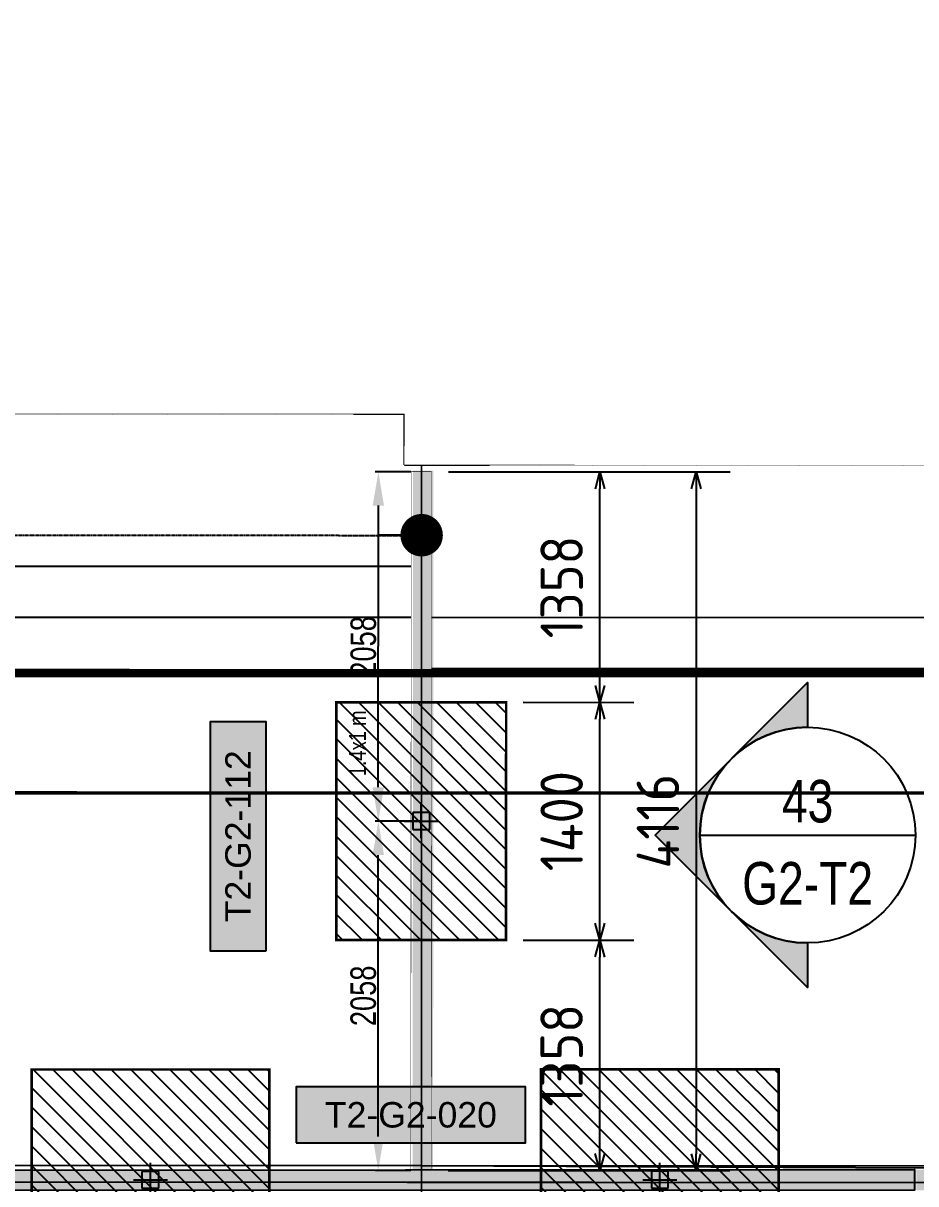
# Model space of a CAD drawing. Header units: centimetres. Extents: x -6122352 to 6876996, y -1694241 to 2592194.
# Drawn here: x 119840 to 125097, y -42178 to -35343 of the extents above; entities that cross this region are included whole.
import ezdxf
from ezdxf.enums import TextEntityAlignment as Align
from ezdxf.xclip import XClip

# ---------------------------------------------------------------- set-up
doc = ezdxf.new("R2010")
doc.units = ezdxf.units.CM
doc.header["$MEASUREMENT"] = 0
doc.header["$XCLIPFRAME"] = 2
doc.header["$PDMODE"] = 66
doc.header["$PDSIZE"] = 100
for name, pattern in [('CENTER', [2, 1.25, -0.25, 0.25, -0.25]), ('DASHED2', [0.375, 0.25, -0.125]), ('XR-AR-END-SETTING OUT PLAN$0$23261-XR-AR-SI-GF$0$HIDDEN', [0.375, 0.25, -0.125])]:
    doc.linetypes.add(name, pattern=pattern)
doc.layers.get('Defpoints').update_dxf_attribs({"color": 255, "linetype": 'CENTER'})
for name, color, linetype in [('00-MI-DIM', 7, 'Continuous'), ('23585-XR-AR-BOUNDARY WALLS AND SETBACKS$0$setback', 7, 'XR-AR-END-SETTING OUT PLAN$0$23261-XR-AR-SI-GF$0$HIDDEN'), ('@MI-FOOTINGS', 7, 'Continuous'), ('@MI-MEP', 7, 'Continuous'), ('@MI-REF LAYER', 7, 'Continuous'), ('@MI-TYPE-02', 6, 'Continuous'), ('B_TH_4', 7, 'Continuous'), ('PANEL-TAGS', 7, 'Continuous'), ('XR-AR-END-SETTING OUT PLAN$0$23585-XR-AR-END-GROUND FLOOR$0$A-Flor-Strs', 1, 'Continuous'), ('XR-AR-MID-SETTING OUT FOR MASTER$0$23585-XR-AR-MID-GROUND FLOOR$0$A-Flor-Strs', 1, 'Continuous'), ('XR-AR-MID-SETTING OUT FOR MASTER$0$23585-XR-AR-MID-GROUND FLOOR$0$GS-HATCH-FLOOR TILE', 251, 'Continuous')]:
    doc.layers.add(name, color=color, linetype=linetype)
doc.layers.add('08-Compound Wall-2', color=6, linetype='Continuous', lineweight=25, true_color=0xff00ff)
doc.layers.add('23585-XR-AR-DAMAC PLOT LIMITS$0$1-End units', color=7, linetype='Continuous', lineweight=5, true_color=0xf8991e)
for name, color, linetype, lineweight in [('23585-XR-AR-DAMAC PLOT LIMITS$0$1-Mid units', 41, 'Continuous', 5), ('@ Foundations', 4, 'DASHED2', 50), ('A-ANNO-TEXT', 3, 'Continuous', 25), ('XR-AR-END-SETTING OUT PLAN$0$23585-XR-AR-END-GROUND FLOOR$0$A-GLAZ-SILL', 8, 'Continuous', 5), ('XR-AR-END-SETTING OUT PLAN$0$23585-XR-AR-END-GROUND FLOOR$0$A-GLAZ-WNDO', 232, 'Continuous', 9), ('XR-AR-END-SETTING OUT PLAN$0$23585-XR-AR-END-GROUND FLOOR$0$A-WALL', 7, 'Continuous', 30), ('XR-AR-END-SETTING OUT PLAN$0$23585-XR-AR-END-GROUND FLOOR$0$S-COLS', 51, 'Continuous', 40), ('XR-AR-END-SETTING OUT PLAN$0$23585-XR-AR-END-GROUND FLOOR$0$S-COLS-PATT', 8, 'Continuous', 5), ('XR-AR-MID-SETTING OUT FOR MASTER$0$23585-XR-AR-MID-GROUND FLOOR$0$$A-GLAZ-WNDO', 232, 'Continuous', 9), ('XR-AR-MID-SETTING OUT FOR MASTER$0$23585-XR-AR-MID-GROUND FLOOR$0$A-GLAZ-SILL', 8, 'Continuous', 5), ('XR-AR-MID-SETTING OUT FOR MASTER$0$23585-XR-AR-MID-GROUND FLOOR$0$A-GLAZ-WNDO', 232, 'Continuous', 9), ('XR-AR-MID-SETTING OUT FOR MASTER$0$23585-XR-AR-MID-GROUND FLOOR$0$A-WALL', 7, 'Continuous', 30), ('XR-AR-MID-SETTING OUT FOR MASTER$0$23585-XR-AR-MID-GROUND FLOOR$0$S-COLS', 51, 'Continuous', 40)]:
    doc.layers.add(name, color=color, linetype=linetype, lineweight=lineweight)
doc.styles.add('Arial Narrow', font='ARIALN.TTF', dxfattribs={"width": 0.95, "height": 500})
doc.styles.add('JWC 1.50MM', font='GOTHIC.TTF', dxfattribs={"width": 0.8, "height": 1.5})
doc.styles.add('PANELTAG_STYLE', font='arial.ttf')
doc.styles.add('Schueco-BEMSTIL', font='isocpeur.ttf', dxfattribs={"width": 0.9})
doc.dimstyles.new('JWC - 1.5', dxfattribs={"dimtxt": 1.5, "dimasz": 2, "dimexe": 0.18, "dimexo": 0.06, "dimgap": 0.09, "dimtad": 1, "dimtoh": 1, "dimdec": 0, "dimzin": 0, "dimdsep": 46, "dimtxsty": 'JWC 1.50MM', "dimcen": 0.09, "dimclrd": 1, "dimclre": 1, "dimclrt": 2, "dimadec": 0, "dimazin": 0, "dimtfac": 1, "dimtdec": 0, "dimtofl": 0, "dimtmove": 0, "dimatfit": 3, "dimfxl": 30, "dimtolj": 1, "dimtzin": 0, "dimarcsym": 0})
doc.dimstyles.new('MI- JWC-TXT-2.5 MM', dxfattribs={"dimscale": 1.5, "dimtxt": 2.5, "dimasz": 1, "dimexe": 2, "dimexo": 1, "dimgap": 1, "dimtad": 1, "dimdec": 0, "dimdsep": 46, "dimtxsty": 'Schueco-BEMSTIL', "dimblk": 'OPEN30', "dimcen": 0, "dimdle": 2, "dimclrd": 140, "dimclre": 8, "dimclrt": 40, "dimadec": 0, "dimazin": 2, "dimtfac": 1, "dimtdec": 0, "dimtix": 1, "dimtmove": 2, "dimatfit": 3, "dimldrblk": 'OPEN', "dimfxl": 2, "dimlwd": -1, "dimlwe": -1, "dimarcsym": 0})
pattern_1 = [(45, (0, 0), (-57.45242597140699, 57.45242597140699), [])]

# ---------------------------------------------------------------- blocks, each defined once
blk = doc.blocks.new('23585-XR-AR-BOUNDARY WALLS AND SETBACKS')
at = {"layer": '08-Compound Wall-2'}
blk.add_lwpolyline([(496465.304265361, 2768950.314838669), (496482.9255285829, 2768934.168785633), (496489.0395714305, 2768940.84125811), (496493.0929700581, 2768945.265056611), (496497.1463700577, 2768949.688856612), (496501.1997700583, 2768954.112656611), (496505.2531700579, 2768958.536456612), (496511.2982549883, 2768965.13399356), (496493.6763889136, 2768981.279238157)], dxfattribs=at)
at = {"layer": '23585-XR-AR-BOUNDARY WALLS AND SETBACKS$0$setback', "ltscale": 40, "const_width": 0.05}
blk.add_lwpolyline([(496482.7465575228, 2768938.266069014), (496468.3693618508, 2768951.439640108), (496472.5242740114, 2768955.974177996), (496476.5774013817, 2768960.39789873), (496480.6310491082, 2768964.821550814), (496484.6844491076, 2768969.245350815), (496488.7378421992, 2768973.669143274), (496492.8907719729, 2768978.201506046), (496507.268439416, 2768965.02861297), (496503.11500178, 2768960.495598367), (496499.0616017811, 2768956.071798366), (496495.0082017799, 2768951.647998367), (496490.9548017806, 2768947.224198367), (496486.9014429426, 2768942.800443289)], close=True, dxfattribs=at)
blk = doc.blocks.new('A$C9d9485f6')
at = {"layer": 'A-ANNO-TEXT', "rotation": 312.4881850805905}
blk.add_blockref('23585-XR-AR-BOUNDARY WALLS AND SETBACKS', (-2377088.534775567, -1504219.252137818), dxfattribs=at)
blk = doc.blocks.new('23585-XR-AR-DAMAC PLOT LIMITS')
at = {"layer": '23585-XR-AR-DAMAC PLOT LIMITS$0$1-End units', "color": 251, "true_color": 0x636466}
for points in [[(496511.5071, 2768965.2139), (496505.3268999998, 2768958.468900001), (496487.6319000004, 2768974.682499999), (496493.8114999998, 2768981.4267)], [(496529.2017000001, 2768948.999299999), (496523.0220999997, 2768942.255100001), (496505.3268999998, 2768958.468900001), (496511.5071, 2768965.2139)]]:
    blk.add_lwpolyline(points, close=True, dxfattribs=at)
at = {"layer": '23585-XR-AR-DAMAC PLOT LIMITS$0$1-Mid units', "color": 251, "true_color": 0x636466}
for points in [[(496501.2735000001, 2768954.0451), (496483.5784999998, 2768970.2587), (496487.6319000004, 2768974.682499999), (496505.3268999998, 2768958.468900001)], [(496501.2735000001, 2768954.0451), (496505.3268999998, 2768958.468900001), (496523.0220999997, 2768942.255100001), (496518.9687000001, 2768937.8313)]]:
    blk.add_lwpolyline(points, close=True, dxfattribs=at)
blk = doc.blocks.new('A$Cf093b529')
at = {"layer": 'A-ANNO-TEXT'}
blk.add_blockref('23585-XR-AR-DAMAC PLOT LIMITS', (-495391.9901121984, -2768603.441896566), dxfattribs=at)
blk = doc.blocks.new('XR-AR-END-SETTING OUT PLAN$0$23585-XR-AR-END-GROUND FLOOR$0$A$C75a8815d')
at = {"layer": 'XR-AR-END-SETTING OUT PLAN$0$23585-XR-AR-END-GROUND FLOOR$0$S-COLS', "color": 252, "lineweight": 30}
blk.add_lwpolyline([(6049.830236434937, 13227.55946516991), (6049.830236434937, 12227.55946421623), (6249.830236196518, 12227.55946421623), (6249.830236434937, 13227.55946469307)], close=True, dxfattribs=at)
blk = doc.blocks.new('XR-AR-END-SETTING OUT PLAN')
at = {"layer": 'XR-AR-END-SETTING OUT PLAN$0$23585-XR-AR-END-GROUND FLOOR$0$A-Flor-Strs', "color": 8}
for points in [[(3000.084657981992, 19773.27214288712), (3000.084658399224, 20973.27214384079), (9090.020709103266, 20973.16710468142)], [(3300.084657981992, 19773.27214288712), (3300.084658041596, 20673.27217292786), (9090.0155365165, 20673.27206735766)]]:
    blk.add_lwpolyline(points, dxfattribs=at)
at = {"layer": 'XR-AR-END-SETTING OUT PLAN$0$23585-XR-AR-END-GROUND FLOOR$0$A-GLAZ-SILL', "color": 252}
blk.add_line((3550.084660366178, 19523.35189294815), (8750.084660485387, 19523.35189342499), dxfattribs=at)
at = {"layer": 'XR-AR-END-SETTING OUT PLAN$0$23585-XR-AR-END-GROUND FLOOR$0$A-GLAZ-WNDO', "color": 252}
for p, q in [((6150.084660366178, 19773.35189342499), (8750.084660246968, 19773.35189294815)), ((7410.084660485387, 19623.35189294815), (7410.084660306573, 19773.35189294815)), ((7460.084660425782, 19773.35189247131), (7460.084660127759, 19623.35189342499)), ((8700.084660306573, 19623.35189294815), (8700.084660485387, 19773.35189342499)), ((8750.084660246968, 19773.35189294815), (8750.084660485387, 19523.35189342499)), ((8750.084660127759, 19623.35189294815), (6150.084660485387, 19623.35189294815))]:
    blk.add_line(p, q, dxfattribs=at)
blk.add_lwpolyline([(7460.084660306573, 19723.35189294815), (8700.084660604596, 19723.35189294815)], dxfattribs=at)
for points in [[(6230.084660366178, 19563.35189390182), (7440.084660246968, 19563.35189294815), (7440.084660246968, 19613.35189199448), (6230.084660485387, 19613.35189342499)], [(7520.084660544991, 19563.35189199448), (7440.084660246968, 19563.35189294815), (7440.084660246968, 19613.35189199448), (7520.084660485387, 19613.35189294815)]]:
    blk.add_lwpolyline(points, close=True, dxfattribs=at)
at = {"layer": 'XR-AR-END-SETTING OUT PLAN$0$23585-XR-AR-END-GROUND FLOOR$0$A-WALL', "color": 8}
for points in [[(9250.08550722897, 19773.2721414566), (8750.084660485387, 19773.35278987885), (8750.084660306573, 19523.27034950256), (9250.027719274163, 19523.38991355896)], [(9250.102083459496, 6650.001490592957), (9050.100989297032, 6650.001235485077), (9050.10098965466, 8750.000639915466), (6850.11106570065, 8750.002635478973), (6850.111066058278, 8700.0026679039), (6750.111065879464, 8700.002668380737), (6750.111065879464, 8750.000871658325), (6650.111065939069, 8750.000871658325), (6650.111065283418, 8850.002022743225), (6950.111065164208, 8850.002250671387), (6950.111065879464, 8899.99970960617), (7050.111065879464, 8899.99970817566), (7050.11106570065, 8850.002797603607), (9050.099628582597, 8850.000640392303), (9050.10098899901, 10349.9981546402), (7050.11106581986, 10349.99975156784), (7050.111065998673, 9799.999710083008), (6950.11106570065, 9799.999708652496), (6950.112433806062, 10550.00580835342), (7050.108891561627, 10550.00580835342), (7050.104876235127, 10449.99988079071), (9050.099116638303, 10449.9981546402), (9049.948119357228, 19523.36598014832), (9249.950268521905, 19523.36597967148)]]:
    blk.add_lwpolyline(points, close=True, dxfattribs=at)
at = {"layer": 'XR-AR-END-SETTING OUT PLAN$0$23585-XR-AR-END-GROUND FLOOR$0$S-COLS-PATT', "color": 8}
blk.add_blockref('XR-AR-END-SETTING OUT PLAN$0$23585-XR-AR-END-GROUND FLOOR$0$A$C75a8815d', (3000.129344239831, 5499.998310089111), dxfattribs=at)
blk = doc.blocks.new('END UNIT')
at = {"xscale": 0.001, "yscale": 0.001, "zscale": 0.001}
blk.add_blockref('XR-AR-END-SETTING OUT PLAN', (-9.150201729830158, 0), dxfattribs=at)
blk = doc.blocks.new('XR-AR-MID-SETTING OUT FOR MASTER$0$23585-XR-AR-MID-GROUND FLOOR$0$945-4P-1-101-GROUND FLOOR PLAN$0$XR-MIDDLE-GROUND FLOOR PLAN$0$A$C446944C1')
at = {"layer": 'XR-AR-MID-SETTING OUT FOR MASTER$0$23585-XR-AR-MID-GROUND FLOOR$0$A-GLAZ-SILL', "color": 252}
blk.add_line((-2.733431756496429e-07, -4.737777635455132e-05), (5.199999726377428, -4.737754352390766e-05), dxfattribs=at)
for points in [[(2.208076124545187, -0.02284434624016285), (2.208076124545187, -0.1242443462833762), (2.093846930889413, -0.07354434626176953), (2.208076124545187, -0.02284434624016285)], [(2.991923328721896, -0.02284434624016285), (2.991923328721896, -0.1242443462833762), (3.106152522144839, -0.07354434579610825), (2.991923328721896, -0.02284434624016285)]]:
    blk.add_lwpolyline(points, dxfattribs=at)
at = {"layer": 'XR-AR-MID-SETTING OUT FOR MASTER$0$23585-XR-AR-MID-GROUND FLOOR$0$A-GLAZ-WNDO', "color": 252}
for p, q in [((5.199999726610258, 0.2499526219908148), (-2.735760062932968e-07, 0.2499526222236454)), ((-2.735760062932968e-07, 0.2499526222236454), (-2.733431756496429e-07, -4.737777635455132e-05)), ((0.04999972670339048, 0.0999526223167777), (0.04999972647055984, 0.2499526219908148)), ((1.284999726805836, 0.2499526222236454), (1.284999726805836, 0.09995262185111642)), ((1.334999726619571, 0.09995262208394706), (1.334999726619571, 0.2499526222236454)), ((3.864999726880342, 0.0999526223167777), (3.864999726880342, 0.2499526224564761)), ((3.914999726694077, 0.2499526222236454), (3.914999726694077, 0.09995262185111642)), ((5.149999726563692, 0.09995262254960835), (5.149999726796523, 0.2499526222236454)), ((5.199999726610258, 0.2499526219908148), (5.199999726377428, -4.737754352390766e-05)), ((-2.733431756496429e-07, 0.09995262208394706), (2.599999726517126, 0.09995262185111642)), ((5.199999726610258, 0.0999526223167777), (2.599999726517126, 0.09995262185111642))]:
    blk.add_line(p, q, dxfattribs=at)
for points in [[(1.284999726805836, 0.1999526221770793), (0.04999972647055984, 0.1999526226427406)], [(3.914999726694077, 0.1999526221770793), (5.149999726796523, 0.1999526219442487)]]:
    blk.add_lwpolyline(points, dxfattribs=at)
for points in [[(1.224999726749957, 0.03995262226089835), (1.304999726824462, 0.03995262226089835), (1.304999726824462, 0.08995262207463384), (1.224999726517126, 0.08995262230746448)], [(2.51999972644262, 0.03995262226089835), (1.304999726824462, 0.03995262226089835), (1.304999726824462, 0.08995262207463384), (2.519999726675451, 0.08995262207463384)], [(2.599999726517126, 0.03995262226089835), (2.51999972644262, 0.03995262226089835), (2.519999726675451, 0.08995262207463384), (2.599999726517126, 0.08995262254029512)], [(2.599999726517126, 0.03995262226089835), (2.679999726591632, 0.03995262202806771), (2.679999726591632, 0.08995262254029512), (2.599999726517126, 0.08995262254029512)], [(2.679999726591632, 0.03995262202806771), (3.89499972644262, 0.039952622493729), (3.894999726675451, 0.08995262207463384), (2.679999726591632, 0.08995262254029512)], [(3.974999726749957, 0.039952622493729), (3.89499972644262, 0.039952622493729), (3.894999726675451, 0.08995262207463384), (3.974999726749957, 0.08995262230746448)]]:
    blk.add_lwpolyline(points, close=True, dxfattribs=at)
blk = doc.blocks.new('XR-AR-MID-SETTING OUT FOR MASTER$0$23585-XR-AR-MID-GROUND FLOOR$0$A$C08698786')
at = {"layer": 'XR-AR-MID-SETTING OUT FOR MASTER$0$23585-XR-AR-MID-GROUND FLOOR$0$S-COLS', "color": 252, "lineweight": 30}
blk.add_lwpolyline([(-100.1414103507996, 18727.55777406693), (-100.141410112381, 17727.55777406693), (99.85858964920044, 17727.55777430534), (99.85858988761902, 18727.55777430534)], close=True, dxfattribs=at)
blk = doc.blocks.new('XR-AR-MID-SETTING OUT FOR MASTER')
at = {"layer": 'XR-AR-MID-SETTING OUT FOR MASTER$0$23585-XR-AR-MID-GROUND FLOOR$0$A-Flor-Strs', "color": 8}
for p, q in [((60.05534254956096, 20672.92354680672), (5940.045863168596, 20672.65234583314)), ((60.04151019822535, 20372.92400187173), (5940.031380742199, 20372.65280095958))]:
    blk.add_line(p, q, dxfattribs=at)
at = {"layer": 'XR-AR-MID-SETTING OUT FOR MASTER$0$23585-XR-AR-MID-GROUND FLOOR$0$A-WALL', "color": 8}
for points in [[(99.99999931454659, 19472.65428209305), (-99.99999925494194, 19472.65428256989), (-99.998236566782, 5500.00000667572), (100.0017631351948, 5500.000006198883), (99.9995484650135, 8850.141927242279), (1100.048611491919, 8850.10940027237), (1100.048611015081, 8950.109399795532), (100.03925588727, 8950.072475910187), (100.0088088810444, 10949.9982419014), (2099.951952844858, 10949.99824142456), (2099.998660355806, 9950.143901348114), (2199.988806992769, 9950.143900871277), (2200.057162195444, 11149.97698402405), (2100.075846284628, 11149.97698354721), (2100.039519578218, 11049.97698402405), (100.0088088810444, 11049.99824142456)], [(100.0000008046627, 19472.65428304672), (400.0004432499409, 19472.65428209305), (400.0004433095455, 19222.70159435272), (99.99999997019768, 19222.70159482956)]]:
    blk.add_lwpolyline(points, close=True, dxfattribs=at)
at = {"layer": 'XR-AR-MID-SETTING OUT FOR MASTER$0$23585-XR-AR-MID-GROUND FLOOR$0$$A-GLAZ-WNDO', "color": 8, "xscale": -1000, "yscale": 1000, "zscale": 1000}
blk.add_blockref('XR-AR-MID-SETTING OUT FOR MASTER$0$23585-XR-AR-MID-GROUND FLOOR$0$945-4P-1-101-GROUND FLOOR PLAN$0$XR-MIDDLE-GROUND FLOOR PLAN$0$A$C446944C1', (5600.000170022249, 19222.70166015625), dxfattribs=at)
at = {"layer": 'XR-AR-MID-SETTING OUT FOR MASTER$0$23585-XR-AR-MID-GROUND FLOOR$0$GS-HATCH-FLOOR TILE', "color": 8}
blk.add_blockref('XR-AR-MID-SETTING OUT FOR MASTER$0$23585-XR-AR-MID-GROUND FLOOR$0$A$C08698786', (-1.490116119384766e-07, 0), dxfattribs=at)
blk = doc.blocks.new('MID UNIT')
at = {"xscale": 0.001, "yscale": 0.001, "zscale": 0.001}
blk.add_blockref('XR-AR-MID-SETTING OUT FOR MASTER', (0, 0), dxfattribs=at)
blk = doc.blocks.new('TH_4')
blk.add_blockref('END UNIT', (495802.3053798428, 2769130.514097063))
blk.add_blockref('MID UNIT', (495802.3053798428, 2769130.514097063))
blk = doc.blocks.new('A$C780da55d')
at = {"layer": 'B_TH_4', "xscale": 1.000039159572381, "yscale": 1.000039159572381, "zscale": 1.000039159572381}
blk.add_blockref('TH_4', (-495814.0704651335, -2769239.302089663), dxfattribs=at)
blk = doc.blocks.new('23585-XR-AR-MALDIVE-2$0$TH_4')
blk.add_blockref('A$C780da55d', (495794.655359471, 2769130.864096801))
at = {"layer": '@ Foundations', "linetype": 'DASHED2', "ltscale": 0.25}
blk.add_lwpolyline([(495800.9554292943, 2769144.30675929), (495803.6554292943, 2769144.30675929), (495803.6554292943, 2769149.65675929), (495800.9554292943, 2769149.65675929)], close=True, dxfattribs=at)
blk = doc.blocks.new('A$Ca180d4cc')
at = {"color": 1, "true_color": 0xeb0000, "const_width": 0.01}
blk.add_lwpolyline([(33.14810496848077, 0.0001849504187703133), (27.14823525026441, -2.328306436538696e-10), (21.14824276231229, 0.0002450824249535799), (15.14823792874813, 0.0002075904048979282), (9.148233095183969, 0.0001700997818261385), (0.001010030508041382, 0.0001753086689859629), (0, 23.9999491032213), (9.14821824291721, 24.00004197121598), (15.14822307694703, 24.00007946440019), (21.14822790957987, 24.00011695502326), (27.1482327436097, 24.00015444657765), (33.14823757577688, 24.00019193859771), (42.29828637372702, 24.00006328010932), (42.2983012245968, 0.0001914068125188351)], close=True, dxfattribs=at)
blk = doc.blocks.new('A$Cab812dd2')
at = {"color": 1, "true_color": 0xeb0000, "const_width": 0.009999999999999998}
blk.add_lwpolyline([(33.1545027284883, 0.006143894279375672), (27.15449800388888, 0.004998242482542992), (21.15450557274744, 0.00413516815751791), (15.15450084907934, 0.002989516826346517), (9.154496124945581, 0.001843866892158985), (0.004435167647898197, 2.328306436538696e-10), (-4.656612873077393e-10, 24.00015403702855), (9.150048665236682, 24.00171532877721), (15.15005338797346, 24.0028609787114), (21.15005811303854, 24.00400663050823), (27.15006283624098, 24.00515227951109), (33.15006756037474, 24.0062979310751), (42.29828563099727, 24.00808041240089), (42.30172563716769, 0.007828111294656992)], close=True, dxfattribs=at)
blk = doc.blocks.new('_Dot')
at = {"color": 0, "linetype": 'ByBlock', "lineweight": -2}
blk.add_line((-0.5, 0), (-1, 0), dxfattribs=at)
at = {"color": 0, "linetype": 'ByBlock', "const_width": 0.5}
blk.add_lwpolyline([(-0.25, 0, 1), (0.25, 0, 1)], format="xyb", close=True, dxfattribs=at)
blk = doc.blocks.new('A$C2baae4c6')
at = {"color": 1, "true_color": 0xeb0000, "const_width": 0.01}
blk.add_lwpolyline([(33.14810496842256, 1.311443219427019), (27.14823525008978, 1.311258269008249), (21.14824276213767, 1.311503351666033), (15.14823792834068, 1.311465859413147), (9.148233095358592, 1.311428369022906), (0.00101003039162606, 1.311433577910066), (0, 25.31120737222955), (9.148218243033625, 25.31130024045706), (15.14822307694703, 25.31133773364127), (21.14822790940525, 25.31137522403151), (27.14823274326045, 25.31141271581873), (33.14823757571867, 25.31145020760596), (42.2982863735524, 25.31132154911757), (42.29830122442218, 1.311449675820768)], close=True, dxfattribs=at)
blk = doc.blocks.new('A$C26b54db7')
at = {"color": 1, "true_color": 0xeb0000, "const_width": 0.01}
blk.add_lwpolyline([(33.1545027284883, 1.062951190397143), (27.15449800435454, 1.061805538833141), (21.1545055732131, 1.060942464508116), (15.15450084907934, 1.059796812944114), (9.154496125411242, 1.058651163242757), (0.004435167647898197, 1.056807296350598), (0, 25.05696133337915), (9.150048665236682, 25.05852262489498), (15.15005338843912, 25.05966827506199), (21.15005811303854, 25.060813926626), (27.15006283670664, 25.06195957586169), (33.1500675608404, 25.06310522742569), (42.29828563099727, 25.06488770851865), (42.30172563763335, 1.064635407645255)], close=True, dxfattribs=at)
blk = doc.blocks.new('_Open30')
at = {"color": 0, "linetype": 'ByBlock', "lineweight": -2}
for p, q in [((-1, 0.26794919), (0, 0)), ((0, 0), (-1, -0.26794919)), ((0, 0), (-1, 0))]:
    blk.add_line(p, q, dxfattribs=at)
blk = doc.blocks.new('*D3409')
at = {"layer": '@MI-TYPE-02', "color": 8, "transparency": 16777216}
for p, q in [((-4206.745267043531, -18260.01674968513), (-4206.745267043531, -19919.53124598656)), ((-90.25976862668333, -18260.90718814806), (-90.25976862668304, -19919.53124598656))]:
    blk.add_line(p, q, dxfattribs=at)
at = {"layer": '@MI-TYPE-02', "color": 140, "transparency": 16777216}
blk.add_line((-190.2597686266831, -19719.53124598656), (-4106.745267043531, -19719.53124598656), dxfattribs=at)
at = {"layer": 'Defpoints', "color": 0, "transparency": 16777216}
for p in [(-4206.74526704353, -18160.01674968514), (-90.25976862668175, -18160.90718814806), (-4206.745267043529, -19719.53124598656)]:
    blk.add_point(p, dxfattribs=at)
at = {"layer": '@MI-TYPE-02', "color": 140, "transparency": 16777216, "xscale": 100, "yscale": 100, "zscale": 100, "rotation": 180}
blk.add_blockref('_Open30', (-4206.745267043531, -19719.53124598656), dxfattribs=at)
at = {"layer": '@MI-TYPE-02', "color": 140, "transparency": 16777216, "xscale": 100, "yscale": 100, "zscale": 100}
blk.add_blockref('_Open30', (-90.25976862668307, -19719.53124598656), dxfattribs=at)
at = {"layer": '@MI-TYPE-02', "color": 40, "transparency": 16777216, "insert": (-2148.502517835107, -19494.53124598656), "char_height": 250, "attachment_point": 5, "style": 'Schueco-BEMSTIL'}
blk.add_mtext('4116', dxfattribs=at)
blk = doc.blocks.new('_Open')
at = {"color": 0, "linetype": 'ByBlock', "lineweight": -2}
for p, q in [((-1, 0.1666666666666667), (0, 0)), ((-1, -0.1666666666666667), (0, 0)), ((0, 0), (-1, 0))]:
    blk.add_line(p, q, dxfattribs=at)
blk = doc.blocks.new('T2-SINGLE FOOTING')
at = {"layer": '@MI-FOOTINGS', "transparency": 33554679}
h = blk.add_hatch(dxfattribs=at)
h.set_pattern_fill('ANSI31', color=8, scale=650)
h.set_pattern_definition(pattern_1)
h.paths.add_polyline_path([(-700, 500), (700, 500), (700, -500), (-700, -500)])
at = {"layer": '@MI-FOOTINGS', "color": 62, "const_width": 15}
blk.add_lwpolyline([(-700, 500), (700, 500), (700, -500), (-700, -500)], close=True, dxfattribs=at)
at = {"layer": '@MI-FOOTINGS', "color": 30}
blk.add_point((0, 0), dxfattribs=at)
at = {"color": 94, "insert": (264.757293574512, 425.4484028802568), "char_height": 100, "attachment_point": 1, "style": 'Arial Narrow'}
blk.add_mtext_dynamic_manual_height_columns('1.4x1 m', width=1894.42419414164, gutter_width=2500, heights=[0], dxfattribs=at)
blk = doc.blocks.new('*D4837')
at = {"color": 1, "lineweight": -2, "transparency": 16777216}
for p, q in [((-4206.723705746613, -18039.86939169489), (-4206.723705746613, -17829.78497184658)), ((-2148.491908493981, -18094.46196985458), (-2148.491908493981, -17829.78497184658)), ((-4006.723705746613, -17847.78497184658), (-2348.491908493981, -17847.78497184658))]:
    blk.add_line(p, q, dxfattribs=at)
at = {"color": 1, "transparency": 16777216}
for points in [[(-4006.723705746613, -17814.45163851324), (-4006.723705746613, -17881.11830517991), (-4206.723705746613, -17847.78497184658)], [(-2348.491908493981, -17814.45163851324), (-2348.491908493981, -17881.11830517991), (-2148.491908493981, -17847.78497184658)]]:
    blk.add_solid(points, dxfattribs=at)
at = {"layer": 'Defpoints', "color": 0, "transparency": 16777216}
for p in [(-2148.491908493981, -17847.78497184658), (-4206.723705746613, -18045.86939169489), (-2148.491908493981, -18100.46196985458)]:
    blk.add_point(p, dxfattribs=at)
at = {"color": 2, "transparency": 16777216, "insert": (-3177.607807120297, -17760.01202827078), "char_height": 150, "attachment_point": 5, "style": 'JWC 1.50MM'}
blk.add_mtext('\\A1;2058', dxfattribs=at)
blk = doc.blocks.new('*D4839')
at = {"color": 1, "lineweight": -2, "transparency": 16777216}
for p, q in [((-2148.491908493981, -18094.46196985458), (-2148.491908493981, -17829.78497184658)), ((-90.2382082456617, -18038.9747497455), (-90.23820824566168, -17829.78497184658)), ((-1948.491908493981, -17847.78497184658), (-290.2382082456617, -17847.78497184658))]:
    blk.add_line(p, q, dxfattribs=at)
at = {"color": 1, "transparency": 16777216}
for points in [[(-1948.491908493981, -17814.45163851324), (-1948.491908493981, -17881.11830517991), (-2148.491908493981, -17847.78497184658)], [(-290.2382082456617, -17814.45163851324), (-290.2382082456617, -17881.11830517991), (-90.23820824566168, -17847.78497184658)]]:
    blk.add_solid(points, dxfattribs=at)
at = {"layer": 'Defpoints', "color": 0, "transparency": 16777216}
for p in [(-90.23820824566168, -17847.78497184658), (-90.2382082456617, -18044.9747497455), (-2148.491908493981, -18100.46196985458)]:
    blk.add_point(p, dxfattribs=at)
at = {"color": 2, "transparency": 16777216, "insert": (-1119.365058369821, -17760.01202827078), "char_height": 150, "attachment_point": 5, "style": 'JWC 1.50MM'}
blk.add_mtext('\\A1;2058', dxfattribs=at)
blk = doc.blocks.new('*D3553')
at = {"color": 8, "transparency": 16777216}
for p, q in [((-4206.74526704353, -18260.01674968514), (-4206.74526704353, -19352.87932174349)), ((-2848.491908493981, -18700.46196985458), (-2848.491908493981, -19352.87932174349))]:
    blk.add_line(p, q, dxfattribs=at)
at = {"color": 140, "transparency": 16777216}
blk.add_line((-4106.74526704353, -19152.87932174349), (-2948.491908493981, -19152.87932174349), dxfattribs=at)
at = {"layer": 'Defpoints', "color": 0, "transparency": 16777216}
for p in [(-4206.74526704353, -18160.01674968514), (-2848.491908493981, -18600.46196985458), (-2848.491908493981, -19152.87932174349)]:
    blk.add_point(p, dxfattribs=at)
at = {"color": 140, "transparency": 16777216, "xscale": 100, "yscale": 100, "zscale": 100, "rotation": 180}
blk.add_blockref('_Open30', (-4206.74526704353, -19152.87932174349), dxfattribs=at)
at = {"color": 140, "transparency": 16777216, "xscale": 100, "yscale": 100, "zscale": 100}
blk.add_blockref('_Open30', (-2848.491908493981, -19152.87932174349), dxfattribs=at)
at = {"color": 40, "transparency": 16777216, "insert": (-3527.618587768756, -18927.87932174349), "char_height": 250, "attachment_point": 5, "style": 'Schueco-BEMSTIL'}
blk.add_mtext('1358', dxfattribs=at)
blk = doc.blocks.new('*D3554')
at = {"color": 8, "transparency": 16777216}
for p, q in [((-2848.491908493981, -18700.46196985458), (-2848.491908493981, -19352.87932174349)), ((-1448.491908493981, -18700.46196985458), (-1448.491908493981, -19352.87932174349))]:
    blk.add_line(p, q, dxfattribs=at)
at = {"color": 140, "transparency": 16777216}
blk.add_line((-2748.491908493981, -19152.87932174349), (-1548.491908493981, -19152.87932174349), dxfattribs=at)
at = {"layer": 'Defpoints', "color": 0, "transparency": 16777216}
for p in [(-2848.491908493981, -18600.46196985458), (-1448.491908493981, -18600.46196985458), (-1448.491908493981, -19152.87932174349)]:
    blk.add_point(p, dxfattribs=at)
at = {"color": 140, "transparency": 16777216, "xscale": 100, "yscale": 100, "zscale": 100, "rotation": 180}
blk.add_blockref('_Open30', (-2848.491908493981, -19152.87932174349), dxfattribs=at)
at = {"color": 140, "transparency": 16777216, "xscale": 100, "yscale": 100, "zscale": 100}
blk.add_blockref('_Open30', (-1448.491908493981, -19152.87932174349), dxfattribs=at)
at = {"color": 40, "transparency": 16777216, "insert": (-2148.491908493981, -18927.87932174349), "char_height": 250, "attachment_point": 5, "style": 'Schueco-BEMSTIL'}
blk.add_mtext('1400', dxfattribs=at)
blk = doc.blocks.new('*D3555')
at = {"color": 8, "transparency": 16777216}
for p, q in [((-90.25976862665266, -18260.907188148), (-90.25976862665273, -19352.8793217435)), ((-1448.491908493981, -18700.46196985458), (-1448.491908493981, -19352.8793217435))]:
    blk.add_line(p, q, dxfattribs=at)
at = {"color": 140, "transparency": 16777216}
blk.add_line((-1348.491908493981, -19152.8793217435), (-190.2597686266527, -19152.8793217435), dxfattribs=at)
at = {"layer": 'Defpoints', "color": 0, "transparency": 16777216}
for p in [(-90.25976862665266, -18160.907188148), (-1448.491908493981, -18600.46196985458), (-90.25976862665271, -19152.8793217435)]:
    blk.add_point(p, dxfattribs=at)
at = {"color": 140, "transparency": 16777216, "xscale": 100, "yscale": 100, "zscale": 100, "rotation": 180}
blk.add_blockref('_Open30', (-1448.491908493981, -19152.8793217435), dxfattribs=at)
at = {"color": 140, "transparency": 16777216, "xscale": 100, "yscale": 100, "zscale": 100}
blk.add_blockref('_Open30', (-90.25976862665271, -19152.8793217435), dxfattribs=at)
at = {"color": 40, "transparency": 16777216, "insert": (-769.3758385603169, -18927.8793217435), "char_height": 250, "attachment_point": 5, "style": 'Schueco-BEMSTIL'}
blk.add_mtext('1358', dxfattribs=at)
blk = doc.blocks.new('T2-FOOTING PLAN')
at = {"layer": '@MI-FOOTINGS', "transparency": 33554679}
h = blk.add_hatch(dxfattribs=at)
h.set_pattern_fill('ANSI31', color=8, scale=650)
h.set_pattern_definition(pattern_1)
h.paths.add_polyline_path([(-700, 650), (700, 650), (700, -650), (-700, -650)])
at = {"layer": '@MI-FOOTINGS', "color": 160, "true_color": 0x3340f0, "const_width": 15}
blk.add_lwpolyline([(-700, 650), (700, 650), (700, -650), (-700, -650)], close=True, dxfattribs=at)
at = {"layer": '@MI-FOOTINGS', "color": 30}
blk.add_point((0, 0), dxfattribs=at)
blk = doc.blocks.new('G6-T2-REAR-RIGHT END')
at = {"layer": '@MI-TYPE-02'}
h = blk.add_hatch(color=256, dxfattribs=at)
h.dxf.hatch_style = 1
h.paths.add_polyline_path([(-42165.20322779473, 51.31790563929826), (-36165.26883805217, 53.52173404814675), (-36164.79980276595, -66.47734930645674), (-42164.73419250851, -68.68117771530524)])
h.paths.add_polyline_path([(-36155.27285284246, 52.39341225381941), (-30155.33846309991, 54.5972406626679), (-30154.86942781368, -65.4018426919356), (-36154.80381755624, -67.6056711007841)])
h.paths.add_polyline_path([(-30145.34286372142, 53.5676308167167), (-24145.40847397898, 55.77145922509953), (-24144.93943869264, -64.2276241290383), (-30144.8738284352, -66.4314525378868)])
h.paths.add_polyline_path([(-24135.41248876916, 54.64313743077219), (-18135.47809902672, 56.84696583962068), (-18135.00906374038, -63.15211751451716), (-24134.94345348293, -65.35594592336565)])
h.paths.add_polyline_path([(-18125.4829011769, 55.92008403828368), (-12125.54851143435, 58.12391244713217), (-12125.07947614801, -61.87517090747133), (-18125.01386589068, -64.07899931631982)])
h.paths.add_polyline_path([(-12115.5537454345, 57.30751616088673), (-6115.619355691946, 59.51134456973523), (-6115.150320405606, -60.48773878440261), (-12115.08471014828, -62.6915671932511)])
h.paths.add_polyline_path([(-6105.623370482237, 58.38302277540788), (-0.2345176431117579, 59.99954167706892), (0.2345176431117579, -59.99954167706892), (-6105.154335196014, -61.61606057872996)])
blk.add_lwpolyline([(-12115.5537454345, 57.30751616088673), (-6115.619355691946, 59.51134456973523), (-6115.150320405606, -60.48773878440261), (-12115.08471014828, -62.6915671932511)], close=True, dxfattribs=at)
at = {"layer": '@MI-FOOTINGS', "xscale": -1, "rotation": 0.01015602854542941}
for p in [(-10615.34333909699, -0.6018429957330227), (-7615.343386226567, -0.07007458712905645)]:
    blk.add_blockref('T2-FOOTING PLAN', p, dxfattribs=at)
blk = doc.blocks.new('*U1430')
h = blk.add_hatch(color=94)
edge = h.paths.add_edge_path()
edge.add_line((-5.853590386044781e-15, -6.350000000000011), (-3.839567134987508e-15, -8.98025612106916))
edge.add_line((-3.839567134987508e-15, -8.98025612106916), (-8.98025612106916, -1.4210854715202e-14))
edge.add_line((-8.98025612106916, -1.364422505680946e-14), (-1.243449787580175e-14, 8.980256121069147))
edge.add_line((-1.308023176029987e-14, 8.980256121069147), (-6.554262137165959e-15, 6.349999999999988))
edge.add_arc((-2.326472348102011e-15, -1.154631945610163e-14), 6.35, 90.00000000000004, 269.9999999999999)
at = {"color": 94}
blk.add_line((-6.35, -5.639932965095795e-15), (6.35, -1.127986593019159e-14), dxfattribs=at)
for points in [[(-5.853590386044781e-15, -6.350000000000011), (-3.839567134987508e-15, -8.98025612106916), (-8.98025612106916, -1.364422505680946e-14), (-1.308023176029987e-14, 8.980256121069147), (-6.554262137165959e-15, 6.349999999999988, 0.9999999999999994)], [(-4.490128060534579, 4.490128060534578, 0.4142135623730951), (-4.490128060534578, -4.49012806053458), (-8.98025612106916, -1.236372533598709e-15), (-4.490128060534585, 4.490128060534578)]]:
    blk.add_lwpolyline(points, format="xyb", close=True)
blk.add_circle((-1.409983241273949e-15, -5.639932965095795e-15), 6.35, dxfattribs=at)
at = {"style": 'Arial Narrow', "width": 0.95, "flags": 8}
blk.add_attdef('VIEWNUMBER', text='', height=2.5, dxfattribs=at).set_placement((-1.409983241273949e-15, -5.639932965095795e-15), align=Align.BOTTOM_CENTER)
blk.add_attdef('SHEETNUMBER', text='', height=2.5, dxfattribs=at).set_placement((-1.409983241273949e-15, -1.587500000000005), align=Align.TOP_CENTER)
blk = doc.blocks.new('PANELTAG')
at = {"layer": 'PANEL-TAGS', "color": 1}
blk.add_lwpolyline([(-13.5, -3.3), (13.5, -3.3), (13.5, 3.3), (-13.5, 3.3)], close=True, dxfattribs=at)
at = {"layer": 'PANEL-TAGS', "color": 40, "true_color": 0xffd700}
blk.add_solid([(-13.5, -3.3), (13.5, -3.3), (-13.5, 3.3), (13.5, 3.3)], dxfattribs=at)
at = {"layer": 'PANEL-TAGS', "color": 5, "style": 'PANELTAG_STYLE'}
blk.add_attdef('TAGNO', text='', height=3, dxfattribs=at).set_placement((0, 0), align=Align.CENTER)
blk = doc.blocks.new('G6-Partition Walls')
at = {"layer": '@MI-TYPE-02'}
h = blk.add_hatch(color=256, dxfattribs=at)
h.dxf.hatch_style = 1
h.paths.add_polyline_path([(-5.304100813460536, -51.90883249402395), (-5.282758996705525, -171.9088305962214), (-4193.57353214777, -172.7726909732301), (-4193.594873964525, -52.77269287103263)])
h.paths.add_polyline_path([(216.2379355836019, -6051.146585927592), (216.2592774003861, -6171.14658402979), (-4201.779715958255, -6172.642378549717), (-4201.80105777501, -6052.64238044752)])
h.paths.add_polyline_path([(-5.297882661077892, -12171.64389301397), (-5.276663978758734, -12051.64389488993), (-4193.567438014026, -12050.78432194144), (-4193.588656696404, -12170.78432006548)])
h.paths.add_polyline_path([(-84.48670436747489, -18171.81471459678), (-84.46548568509752, -18051.81471647276), (-4200.950984102004, -18050.92427800981), (-4200.972202784353, -18170.92427613385)])
at = {"layer": '@MI-TYPE-02', "const_width": 2.5}
blk.add_lwpolyline([(-90.25976862668176, -18160.90718814806), (-90.2385499443044, -18040.90719002404), (-4206.724048361211, -18040.0167515611), (-4206.74526704356, -18160.01674968514)], close=True, dxfattribs=at)
blk.add_blockref('T2-SINGLE FOOTING', (-2148.491908493981, -18100.46196985458))
at = {"color": 94}
for base, p1, p2, picture, middle in [((-2148.491908493981, -17847.78497184658), (-4206.723705746613, -18045.86939169489), (-2148.491908493981, -18100.46196985458), '*D4837', (-3177.607807120297, -17760.01202827078)), ((-90.23820824566168, -17847.78497184658), (-2148.491908493981, -18100.46196985458), (-90.2382082456617, -18044.9747497455), '*D4839', (-1119.365058369821, -17760.01202827078))]:
    dim = blk.add_linear_dim(base=base, p1=p1, p2=p2, dimstyle='JWC - 1.5', dxfattribs=at)
    dim.commit()
    dim.dimension.update_dxf_attribs({"geometry": picture, "text_midpoint": middle})
for base, p1, p2, picture, middle in [((-2848.491908493981, -19152.87932174349), (-4206.74526704353, -18160.01674968514), (-2848.491908493981, -18600.46196985458), '*D3553', (-3527.618587768756, -18927.87932174349)), ((-90.25976862665271, -19152.8793217435), (-1448.491908493981, -18600.46196985458), (-90.25976862665266, -18160.907188148), '*D3555', (-769.3758385603169, -18927.8793217435)), ((-1448.491908493981, -19152.87932174349), (-2848.491908493981, -18600.46196985458), (-1448.491908493981, -18600.46196985458), '*D3554', (-2148.491908493981, -18927.87932174349))]:
    dim = blk.add_linear_dim(base=base, p1=p1, p2=p2, dimstyle='MI- JWC-TXT-2.5 MM')
    dim.commit()
    dim.dimension.update_dxf_attribs({"geometry": picture, "text_midpoint": middle})
at = {"layer": '@MI-TYPE-02'}
dim = blk.add_linear_dim(base=(-4206.745267043529, -19719.53124598656), p1=(-90.25976862668176, -18160.90718814806), p2=(-4206.74526704353, -18160.01674968514), dimstyle='MI- JWC-TXT-2.5 MM', dxfattribs=at)
dim.commit()
dim.dimension.update_dxf_attribs({"geometry": '*D3409', "text_midpoint": (-2148.502517835108, -19494.53124598656)})

msp = doc.modelspace()

# ---------------------------------------------------------------- hatches: boundary and pattern name
at = {"layer": '@MI-REF LAYER'}
h = msp.add_hatch(dxfattribs=at)
h.set_pattern_fill('ANSI31', color=256, scale=1999.999998458916, angle=186.7183412143764)
h.set_pattern_definition([(231.7183412143764, (-2377109729.195271, -1504175463.930205), (196.2436825049419, -154.8819453021617), [])])
h.paths.add_polyline_path([(92037.13902258463, -23664.3948279237), (128338.704709431, -23670.85480309973), (128336.2093290135, -37944.68568790456), (122085.9638312767, -37943.57343604637), (122086.1519751847, -37642.94383336664), (98284.7186077416, -37638.70829634352), (98284.79975513293, -37939.33794656528), (92034.55425807217, -37938.22569720303)])

# ---------------------------------------------------------------- block references
at = {"layer": '@MI-MEP', "color": 10, "xscale": 1000, "yscale": 1000, "zscale": 1000, "rotation": 359.9792219100943}
msp.add_blockref('A$Cab812dd2', (89026.5329824112, -66163.9723817782), dxfattribs=at)
at = {"layer": '@MI-REF LAYER', "xscale": 1000, "yscale": 1000, "zscale": 1000}
msp.add_blockref('A$C9d9485f6', (-23958.95045533385, 48155.57226163784), dxfattribs=at)
at = {"layer": '@MI-REF LAYER', "xscale": 1000, "yscale": 1000, "zscale": 1000, "rotation": 312.4882903633292}
msp.add_blockref('A$Cf093b529', (-891608.7329339073, 539022.7201118186), dxfattribs=at)
at = {"layer": '@MI-REF LAYER', "color": 10, "xscale": 999.9999999999998, "yscale": 999.9999999999998, "zscale": 999.9999999999998, "rotation": 359.9792219095311}
msp.add_blockref('A$C26b54db7', (89026.14973557193, -67220.77960887644), dxfattribs=at)

# ---------------------------------------------------------------- next in the draw order: block references
at = {"layer": '@MI-REF LAYER'}
ref = msp.add_blockref('23585-XR-AR-MALDIVE-2$0$TH_4', (496417262.486582, 2769024071.136306), dxfattribs=dict(at, xscale=999.9999999999998, yscale=999.9999999999998, zscale=999.9999999999998, rotation=179.9898040398786))
XClip(ref).set_block_clipping_path([(495835.39554444235, 2769154.4543920932), (495826.3054936873, 2769154.4143740092), (495820.3054908863, 2769154.4143365184), (495814.30548605276, 2769154.414299026), (495808.30548121966, 2769154.4142615357), (495802.3054763861, 2769154.4142240435), (495793.3572849813, 2769154.454544789), (495793.3582675471, 2769130.514365376), (495835.3955587419, 2769130.5143724433)])

# ---------------------------------------------------------------- next in the draw order: linework, layer by layer
at = {"layer": '@MI-REF LAYER', "const_width": 5}
msp.add_lwpolyline([(128336.2540242733, -37944.68569592456), (122085.9638314471, -37943.5734359267), (122086.1519760981, -37642.94383344002), (98284.7186079132, -37638.70829618581), (98284.79975523063, -37939.33794651444), (92034.55425771952, -37938.22569750743), (92037.1390228465, -23664.39482768384), (128338.704709444, -23670.85480311403)], close=True, dxfattribs=at)

# ---------------------------------------------------------------- next in the draw order: block references
msp.add_blockref('G6-T2-REAR-RIGHT END', (131205.2053669541, -42154.50797067919))
at = {"layer": '00-MI-DIM'}
ref = msp.add_blockref('*U1430', (124460.1956266869, -40124.73320287943, -22.46022272415636), dxfattribs=dict(at, xscale=100, yscale=100, zscale=100))
ref.add_attrib('VIEWNUMBER', '43', dxfattribs={"layer": '0', "height": 250, "style": 'Arial Narrow', "width": 0.95}).set_placement((124460.1956266869, -40124.73320287943, -22.46022272415636), align=Align.BOTTOM_CENTER)
ref.add_attrib('SHEETNUMBER', 'G2-T2', dxfattribs={"layer": '0', "height": 250, "style": 'Arial Narrow', "width": 0.95}).set_placement((124460.1956266869, -40283.48320287943, -22.46022272415636), align=Align.TOP_CENTER)
at = {"layer": '@MI-MEP', "color": 10, "xscale": 1000, "yscale": 1000, "zscale": 1000, "rotation": 179.9898040371397}
msp.add_blockref('A$Ca180d4cc', (131337.7931331814, -18171.28413188925), dxfattribs=at)
at = {"layer": '@MI-REF LAYER', "extrusion": (-2.0309813350551e-12, -6.924064708214205e-09, 1), "xscale": -249.9999999999999, "yscale": 250, "zscale": 250, "rotation": 179.9383188484483}
msp.add_blockref('_Dot', (122186.998055715, -38358.24437563445, -22.45995694525784), dxfattribs=at)
at = {"layer": 'PANEL-TAGS'}
ref = msp.add_blockref('PANELTAG', (121105.5762198255, -40131.55306670071), dxfattribs=dict(at, xscale=50.00000000000001, yscale=50.00000000000001, zscale=50.00000000000001, rotation=90.00000000000001))
ref.add_attrib('TAGNO', 'T2-G2-112', dxfattribs={"color": 5, "height": 150, "rotation": 90, "style": 'PANELTAG_STYLE'}).set_placement((121105.5762198255, -40131.55306670071), align=Align.MIDDLE_CENTER)
ref = msp.add_blockref('PANELTAG', (122123.7189255306, -41771.94298586975), dxfattribs=dict(at, xscale=50, yscale=50, zscale=50))
ref.add_attrib('TAGNO', 'T2-G2-020', dxfattribs={"color": 5, "height": 150, "style": 'PANELTAG_STYLE'}).set_placement((122123.7189255306, -41771.94298586975), align=Align.MIDDLE_CENTER)

# ---------------------------------------------------------------- next in the draw order: wipeouts: each hides what was drawn before it
at = {"color": 10}
msp.add_wipeout([(92037.13902258464, -23664.3948279237), (128338.70470943095, -23670.854803099734), (128336.20932901348, -37944.685687904566), (122085.96383127675, -37943.57343604637), (122086.15197518466, -37642.94383336664), (98284.71860774161, -37638.708296343524), (98284.79975513293, -37939.337946565276), (92034.55425807218, -37938.22569720303)], dxfattribs=at).dxf.layer = '@MI-REF LAYER'

# ---------------------------------------------------------------- next in the draw order: linework, layer by layer
at = {"layer": '@MI-REF LAYER', "color": 1, "const_width": 20}
msp.add_lwpolyline([(89130.20128739443, -42145.25174828441), (91624.97045996191, -39870.35373164149), (105985.2601377271, -39873.05715639537), (105984.1160719803, -36710.67836498001), (105985.2601377271, -39873.05715639537), (128428.6569679088, -39877.45092335262), (131079.1303563981, -42167.18121089629)], dxfattribs=at)
at = {"layer": '@MI-REF LAYER', "linetype": 'DASHED2', "extrusion": (3.922150566507449e-12, 7.460187453559482e-09, 1), "elevation": -22.4605079907749}
msp.add_lwpolyline([(122186.1077485954, -38361.24059579862), (113471.6944442673, -38356.13476813951), (112966.6126393761, -37618.90577273852)], dxfattribs=at)

# ---------------------------------------------------------------- next in the draw order: block references
at = {"layer": '@MI-REF LAYER', "color": 10, "xscale": 1000, "yscale": 1000, "zscale": 1000, "rotation": 179.9898040371397}
msp.add_blockref('A$C2baae4c6', (131338.0264756741, -16860.02588365775), dxfattribs=at)
at = {"layer": '@MI-TYPE-02', "rotation": 89.9898100330467}
msp.add_blockref('G6-Partition Walls', (104084.3207224413, -37890.68311821189), dxfattribs=at)

doc.saveas('drawing.dxf')
